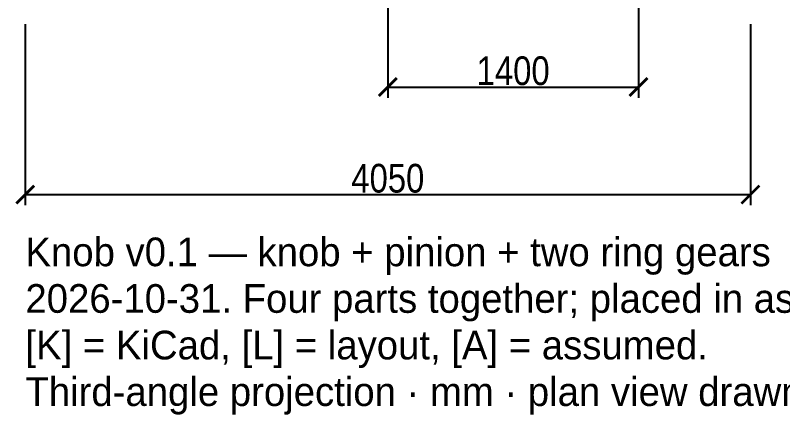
# Model space of a CAD drawing. Header units: millimetres. Extents: x -27 to 154, y -43 to 55.
# Drawn here: x -20.8 to 22.05, y -42.53 to -20.25 of the extents above; entities that cross this region are included whole.
import ezdxf

# ---------------------------------------------------------------- set-up
doc = ezdxf.new("R2010")
doc.units = ezdxf.units.MM
doc.layers.add('DIMS', color=3, linetype='CONTINUOUS')
doc.layers.add('TEXT', color=7, linetype='CONTINUOUS')
doc.styles.add('OpenSansCondensed-Light', font='OpenSansCondensed-Light.ttf')
doc.dimstyles.new('EZDXF', dxfattribs={"dimtxt": 0.25, "dimasz": 0.175, "dimexe": 0.375, "dimexo": 0.125, "dimgap": 0.1, "dimtad": 1, "dimlfac": 100, "dimzin": 12, "dimdsep": 46, "dimtxsty": 'OpenSansCondensed-Light', "dimblk": 'ARCHTICK', "dimcen": 2.5, "dimazin": 3, "dimtfac": 0.5, "dimtmove": 2, "dimatfit": 3})

# ---------------------------------------------------------------- blocks, each defined once
blk = doc.blocks.new('_ARCHTICK')
at = {"color": 0, "linetype": 'BYBLOCK', "const_width": 0.15}
blk.add_lwpolyline([(-0.5, -0.5), (0.5, 0.5)], dxfattribs=at)

msp = doc.modelspace()

# ---------------------------------------------------------------- texts
at = {"layer": 'TEXT'}
for s, p in [('Knob v0.1 — knob + pinion + two ring gears', (-20.24016, -34.24871)), ('2026-10-31. Four parts together; placed in assembly v0.4.', (-20.24016, -36.84871)), ('[K] = KiCad, [L] = layout, [A] = assumed.', (-20.24016, -39.44871)), ('Third-angle projection · mm · plan view drawn front-up', (-20.24016, -42.04871))]:
    msp.add_text(s, height=1.6, dxfattribs=at).set_placement(p)

# ---------------------------------------------------------------- dimensions: what is measured, and where the dimension line sits
at = {"layer": 'DIMS'}
for base, p1, p2 in [((0, -24.25), (0, 0), (14, 0)), ((-20.25, -30.25), (-20.25, -20.25), (20.25, -20.25))]:
    msp.add_linear_dim(base=base, p1=p1, p2=p2, dimstyle='EZDXF', override={"dimtxt": 1.6, "dimasz": 1, "dimexe": 0.6, "dimexo": 0.5, "dimdec": 2}, dxfattribs=at).render()

doc.saveas('drawing.dxf')
